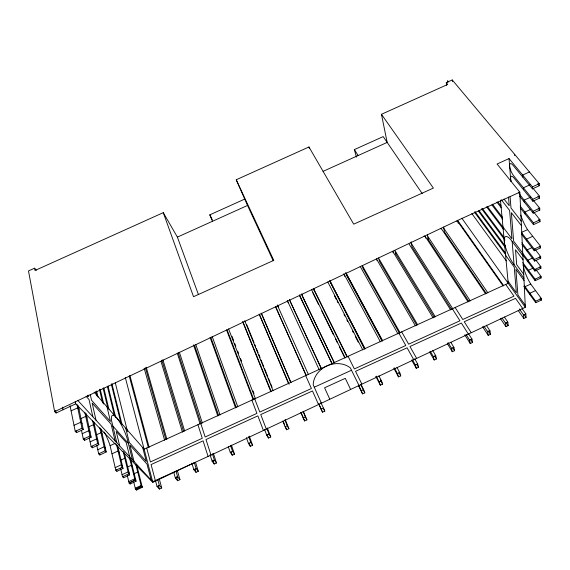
<?xml version="1.0" encoding="UTF-8"?>
<svg xmlns="http://www.w3.org/2000/svg" width="570" height="570" viewBox="0 0 570 570"><rect width="100%" height="100%" fill="white"/><g stroke="black" fill="none" stroke-linecap="round" stroke-linejoin="round"><path stroke-width="0.85" d="M36.273 270.258L34.606 268.185L28.5 270.942L54.642 411.633L459.107 219.735L519.819 192.183L497.097 163.996L509.046 158.581L532.437 186.867L532.494 188.884L539.298 185.72L539.263 183.697L452.245 79.943L446.246 82.65L446.624 85.279M77.834 400.453L152.682 481.743L211.014 455.109L525.319 307.308L519.819 192.183M115.796 470.264L121.951 467.364L123.035 468.419L116.893 471.312L115.796 470.264L110.096 445.662A19.494 5.087 66.7 0 0 104.153 432.06M541.03 276.386L541.072 277.932L535.144 280.704L535.102 279.179L541.03 276.386L535.907 269.596M122.55 476.734L128.606 473.877L129.654 474.896L123.612 477.745L122.55 476.734L120.648 468.683M129.091 483.004L135.054 480.189L136.073 481.187L130.124 483.987L129.091 483.004L127.31 475.594M135.446 489.096L141.317 486.331L142.3 487.293L136.444 490.058L135.446 489.096L133.779 482.305M75.24 401.401L75.746 403.831L152.838 482.32L194.776 462.526M75.233 431.376L81.98 428.22L83.277 429.481L76.544 432.63L75.233 431.376L70.06 405.74M83.313 439.107L89.939 436L91.186 437.226L84.574 440.325L83.313 439.107L81.489 430.336M91.114 446.595L97.634 443.538L98.838 444.721L92.34 447.771L91.114 446.595L89.205 437.653M98.667 453.834L105.072 450.827L106.241 451.974L99.85 454.974L98.667 453.834L96.85 445.562M54.642 411.633L56.067 413.008L75.746 403.831M540.467 246.19L540.503 247.879L534.282 250.779L534.24 249.097L540.467 246.19L527.556 229.639A20.014 6.149 64.8 0 1 520.788 215.104M540.666 256.586L540.702 258.217L534.582 261.074L534.539 259.45L540.666 256.586L535.415 249.774M540.859 266.653L540.887 268.235L534.874 271.049L534.824 269.475L540.859 266.653L536.007 260.283M532.437 186.867L539.263 183.697M539.505 196.158L539.541 198.111L532.85 201.224L532.793 199.279L539.505 196.158L532.857 188.114M539.733 208.192L539.769 210.081L533.192 213.137L533.142 211.256L539.733 208.192L533.378 200.391M539.961 219.82L539.997 221.644L533.527 224.651L533.477 222.841L539.961 219.82L534.04 212.453M127.68 466.951L131.371 465.27L132.404 466.367M524.279 285.335A18.525 5.052 63.9 0 0 525.077 286.667L530.748 284.081L541.436 298.587L541.5 300.062L535.75 302.684L523.873 286.354M122.066 474.675L128.129 471.91L129.198 473.029M314.284 387.215L351.498 370.243M133.373 474.069L137.733 472.081L138.738 473.15M535.565 290.615L529.851 293.222L529.936 294.697M128.742 481.536L134.72 478.814L135.753 479.897L129.789 482.619L130.124 483.987M535.75 302.684L535.672 301.216L541.436 298.587M135.225 488.198L141.111 485.512L142.115 486.566L136.244 489.245L136.444 490.058M507.827 322.114L508.176 325.613L505.911 326.646L505.547 323.154L507.827 322.114L504.322 316.977M525.839 313.892L526.082 317.433L523.816 318.466L523.559 314.932L525.839 313.892L522.063 308.555M435.708 355.637L436.47 358.95L434.19 359.991L433.414 356.685L435.708 355.637L432.687 350.479M453.891 347.337L454.554 350.692L452.274 351.733L451.604 348.377L453.891 347.337L450.777 342.221M471.953 339.093L472.509 342.492L470.236 343.532L469.666 340.133L471.953 339.093L468.74 334.02M489.993 330.849L490.449 334.298L488.176 335.338L487.713 331.897L489.993 330.849L486.217 325.114M417.675 364.002L418.544 367.265L416.264 368.305L415.387 365.049L417.675 364.002L414.718 358.737M381.537 380.967L382.613 384.137L380.325 385.178L379.242 382.014L381.537 380.967L378.872 375.815M399.777 372.637L400.746 375.858L398.466 376.898L397.482 373.685L399.777 372.637L397.019 367.536M321.088 409.16L323.389 408.113L324.8 411.134L322.513 412.174L318.616 403.596M363.639 389.73L364.814 392.858L362.534 393.899L361.337 390.785L363.639 389.73L360.938 384.28M303.105 417.974L305.406 416.919L306.924 419.891L304.629 420.938L300.796 412.509M248.477 443.51L250.793 442.455L252.624 445.291L250.323 446.339L248.477 443.51L246.361 437.653M266.732 435.174L269.04 434.119L270.771 436.998L268.477 438.045L266.732 435.174L264.516 429.367M284.971 426.845L287.28 425.797L288.905 428.718L286.61 429.766L282.656 421.088M230.273 452.423L232.589 451.369L234.527 454.155L232.225 455.202L230.273 452.423L228.306 446.673M157.035 486.466L159.358 485.405L161.73 487.998L159.415 489.053L157.035 486.466L155.496 480.66M175.382 478.095L177.705 477.033L179.963 479.669L177.655 480.724L175.382 478.095L173.743 472.33M193.829 469.666L196.151 468.611L198.303 471.297L195.994 472.345L193.829 469.666L191.848 463.139M212.147 461.301L214.463 460.247L216.507 462.975L214.206 464.03L212.147 461.301L210.059 454.824M530.734 197.142L524.179 200.113L524.3 202.044M71.086 410.842L77.719 407.828L79.023 409.217M530.542 209.475L524.906 212.033L525.02 213.907M80.655 418.701L85.728 416.399L86.989 417.746M74.007 425.313L80.733 422.249L82.044 423.624M88.663 426.88L93.48 424.693L94.698 425.997M527.556 229.639L521.408 232.439L534.24 249.097M82.187 433.713L88.806 430.706L90.067 432.032M96.245 434.889L100.983 432.73L102.158 433.991M532.758 236.308L526.559 239.122L526.659 240.861M90.103 441.843L96.608 438.879L97.833 440.161M531.789 247.736L527.207 249.824L527.307 251.505M97.762 449.709L104.16 446.795L105.35 448.041M110.096 445.662L115.375 443.261M532.344 258.139L527.841 260.198L527.941 261.822M111.977 453.791L118.061 451.02L119.159 452.188M532.893 268.235L528.454 270.258L528.547 271.84M120.32 460.296L124.816 458.251L125.877 459.384M115.183 467.607L121.339 464.799L122.443 465.954M529.43 171.976L522.654 175.047L522.783 177.113M530.093 184.766L523.431 187.787L523.552 189.789M198.445 294.633L177.391 237.12L163.276 212.653L35.048 270.458L34.606 268.185M273.23 260.768L247.53 205.457L236.229 179.764L308.961 146.982L353.706 224.167L433.378 188.079L381.458 114.299L447.714 84.431L446.246 82.65M212.489 221.281L209.817 214.84L244.544 199.172M356.435 157.135L354.376 149.604L383.183 136.601L422.228 193.586M177.391 237.12L247.53 205.457M323.04 171.371L387.165 142.422L381.458 114.299M86.063 396.271L89.034 399.584L92.839 416.748M112.846 426.082L128.335 443.332M87.26 395.487L88.414 396.777L88.044 395.117M94.1 392.132L144.139 449.21L508.212 283.304L500.467 200.177M537.674 183.775L539.298 185.72M448.583 81.866L447.536 80.612L447.764 82.194M532.494 188.884L512.815 165.036A7.674 2.415 66 0 0 509.616 165.998A7.674 2.415 66 0 0 513.599 175.717L532.793 199.279M537.888 196.109L539.541 198.111M532.85 201.224L513.741 177.719A7.545 2.337 65.7 0 0 511.24 181.63M538.094 208.014L539.769 210.081M518.358 192.247L519.954 194.235M519.341 194.085L533.142 211.256M519.47 196.023L533.192 213.137M538.394 219.642L539.997 221.644M520.139 206.019L533.477 222.841M520.232 207.851L533.527 224.651M504.022 199.051L509.224 205.713L508.518 197.078M521.251 221.132L510.984 207.979L510.093 196.75M539.405 246.475L540.503 247.879M501.336 199.785L509.609 210.437L511.938 238.844L502.961 226.924M521.472 225.72L511.361 212.695L513.627 241.089L522.804 253.265M497.838 201.837L501.087 206.055M539.655 256.863L540.702 258.217M496.933 202.179L501.251 207.801M521.799 234.527L534.282 250.779M492.466 204.195L502.619 217.526M521.864 242.806L534.539 259.45M539.818 266.824L540.887 268.235M491.882 204.887L502.655 219.065M521.978 244.494L534.582 261.074M487.464 206.589L503.46 227.829M522.569 253.201L534.824 269.475M540.054 276.578L541.072 277.932M486.58 206.825L503.609 229.475M522.156 254.135L534.874 271.049M522.918 255.766L510.471 239.201A19.316 5.273 64.4 0 0 504.293 241.238A19.316 5.273 64.4 0 0 512.43 262.485L523.958 278.189M523.11 259.884L515.515 249.745L516.684 264.68L523.773 274.305M482.455 208.549L504.279 237.825M522.74 262.592L535.102 279.179M481.579 208.72L504.949 240.134M523.623 265.221L535.144 280.704M479.171 210.8L505.526 246.447M478.316 210.95L505.141 247.294M540.032 298.067L541.5 300.062M474.91 211.491L505.711 253.472M474.589 212.325L505.854 254.997M505.604 255.289L514.247 267.095L516.349 292.781L508.005 281.088M524.065 280.504L515.879 269.318L517.923 294.975L525.219 305.199M471.81 213.522L506.295 260.875M525.077 286.667L535.672 301.216M461.857 218.224L525.319 307.308M505.69 284.451L513.976 296.144L462.79 319.485L455.145 307.487M522.74 308.52L515.536 298.345L464.229 321.744L471.191 332.673M457.56 220.305L503.652 285.634M524.037 314.533L526.082 317.433M456.655 221.181A8.408 6.242 -10.5 0 1 458.002 221.894L503.139 285.955M519.327 308.926L523.559 314.932M518.201 310.472L523.816 318.466M443.752 227.031A8.408 6.242 -10.5 0 0 443.809 228.335L487.892 292.902M486.338 293.522L444.457 231.969L443.809 228.335M506.181 322.677L508.176 325.613M485.676 293.913L441.75 229.268A8.379 6.27 -11.5 0 0 440.389 228.527M502.056 318.01L505.547 323.154M500.446 318.573L505.911 326.646M470.307 300.917L427.45 235.759L428.177 239.357L468.911 301.466M488.098 330.721L490.449 334.298M424.087 235.959A8.358 6.291 -12.7 0 1 425.391 236.7L468.091 301.922M483.951 326.147L487.713 331.897M482.562 326.738L488.176 335.338M354.376 149.604L358.145 155.525M411.17 241.822A8.358 6.291 -12.7 0 0 411.184 243.148L452.822 308.883M452.338 308.762L459.947 320.789L408.64 344.18L401.679 331.854M468.319 334.02L461.372 323.048L409.951 346.503L416.584 358.259M451.575 309.368L411.996 246.703L411.184 243.148M470.678 339.606L472.509 342.492M409.125 244.081L450.606 309.895M466.011 334.334L469.666 340.133M464.778 334.854L470.236 343.532M435.323 316.856L394.903 250.536L395.801 254.056L434.183 317.198M452.78 347.778L454.554 350.692M433.107 317.868L392.844 251.47L393.207 252.881M448.056 342.527L451.604 348.377M447.422 343.703L452.274 351.733M417.696 324.893L378.509 257.975L379.492 261.459L416.72 325.156M434.746 356.008L436.47 358.95M415.459 325.862L376.449 258.908L376.841 260.305M430.407 351.519L433.414 356.685M429.488 351.889L434.19 359.991M400.147 332.837L362.207 265.378L363.275 268.826L399.349 333.072M416.855 364.266L418.544 367.265M398.857 333.137L405.783 345.484L354.362 368.94L348.085 356.271M413.706 359.606L407.087 347.807L355.545 371.319L361.793 383.931M360.14 266.311L397.931 333.849M412.438 359.777L415.387 365.049M411.654 360.041L416.264 368.305M345.89 272.781L382.613 340.824M345.791 272.823L382.499 340.881M381.964 340.995L347.045 276.193L346.125 273.465M398.786 372.217L400.746 375.858M343.831 273.714L380.389 341.843M394.347 367.849L397.482 373.685M393.784 368.163L398.466 376.898M242.97 321.858L271.185 391.476M329.973 280.974L365.057 348.826M329.873 281.024L364.95 348.876M329.709 280.91L364.451 348.975M380.34 379.734L382.613 384.137M327.807 281.965L362.727 349.887M376.214 376.122L379.242 382.014M334.312 295.581L336.336 299.521M337.148 301.103L337.96 302.677M344.031 314.505L344.843 316.079M346.866 320.019L347.671 321.594M352.531 331.056L353.343 332.638M355.367 336.578L358.202 342.093M375.801 376.364L380.325 385.178M209.817 214.84L212.197 219.607M259.414 314.398L289.111 384.287M313.521 288.448L347.387 356.884M313.293 288.648L347.045 356.906M360.589 384.308L364.814 392.858M261.48 313.457L290.971 382.463M358.908 385.284L350.329 367.871A22.123 18.703 -22.9 0 0 326.888 365.933A22.123 18.703 -22.9 0 0 313.201 384.8L321.302 402.905M311.448 289.389L345.156 357.896M358.651 385.32L361.337 390.785M312.78 292.716L318.644 304.644M321.772 311.006L333.5 334.854M335.452 338.829L337.411 342.805M339.364 346.781L344.836 357.917M358.323 385.341L362.534 393.899M350.529 389.21L345.285 378.345L324.587 387.785L329.695 398.972M301.459 293.921L334.426 362.791M334.198 362.762L302.456 296.436A5.458 4.232 -22.2 0 1 302.214 294.227M299.385 294.861L332.196 363.803M331.989 363.767L300.397 297.369A5.486 4.254 -23.3 0 0 299.756 296.45M275.738 306.988L306.218 375.516M236.229 179.764L273.757 260.369L193.529 296.706L163.276 212.653M289.339 299.421L321.459 368.697M321.658 369.453L290.408 301.901A5.486 4.254 -23.3 0 1 290.116 300.825M287.266 300.362L319.171 369.738M277.262 304.907L308.427 374.632M320.903 402.555L324.8 411.134M318.637 403.46L322.513 412.174M275.545 306.66L306.197 375.651M305.684 375.594L311.419 388.519L259.785 412.067L254.697 398.829M318.402 404.265L312.495 390.949L260.739 414.561L266.226 428.861M303.283 411.341L306.924 419.891M261.217 313.165L290.821 382.662M303.083 411.462L305.406 416.919M301.01 412.381L304.629 420.938M259.143 314.106L288.591 383.674M246.717 324.658L254.049 342.755M254.719 344.401L255.716 346.873M256.386 348.519L258.053 352.631M258.723 354.276L260.055 357.568M261.053 360.033L263.725 366.617M264.394 368.263L267.729 376.485M268.392 378.131L270.059 382.242M270.729 383.888L272.061 387.18M285.249 419.705L288.905 428.718M244.701 320.661L273.087 390.742M284.95 420.04L287.28 425.797M283.304 421.565L284.63 424.842M285.285 426.481L286.61 429.766M242.62 321.601L270.857 391.761M313.657 288.983L314.448 290.992M231.954 336.229L233.558 340.376M234.833 343.696L235.788 346.182M237.711 351.163L238.666 353.649M240.583 358.623L241.545 361.116M253.044 390.97L253.999 393.457M267.266 427.913L270.771 436.998M228.584 328.918L255.467 398.822M266.81 428.319L269.04 434.119M227.337 330.536L253.7 399.449M267.209 434.739L268.477 438.045M226.504 329.866L253.237 399.841M251.862 400.119L256.913 413.378L205.15 436.983L200.761 423.41M263.326 430.236L257.861 415.872L205.977 439.534L211.014 455.109M249.275 436.121L252.624 445.291M212.133 336.386L237.818 406.866M248.655 436.606L250.793 442.455M211.014 337.946L236.208 407.415M249.111 443.004L250.323 446.339M210.052 337.333L235.581 407.885M231.413 445.149L234.527 454.155M195.852 344.743L220.041 414.967M230.608 445.626L232.589 451.369M194.57 345.406L218.616 415.53M231.099 451.924L232.225 455.202M344.059 274.398L344.757 276.443M193.479 344.857L217.804 415.986M213.358 453.307L216.507 462.975M179.365 352.232L202.364 423.018M212.361 453.777L214.463 460.247M178.225 352.83L201.096 423.517M212.902 459.997L214.206 464.03M177.277 353.179L200.127 424.037M197.925 424.7L202.272 438.294L150.395 461.957L146.704 448.041M208.086 456.449L203.091 440.852L151.086 464.571L155.325 480.531M308.961 146.982L309.489 148.663M195.56 462.356L198.303 471.297M162.863 359.72L184.68 431.084M194.406 462.904L196.151 468.611M161.866 360.254L183.561 431.504M195.004 469.096L195.994 472.345M161.032 361.522L182.436 432.103M177.37 470.656L179.963 479.669M146.234 367.23L166.875 439.249M176.059 471.276L177.705 477.033M145.386 367.736L165.899 439.555M176.486 476.627L177.655 480.724M144.146 368.177L164.637 440.268M159.279 478.914L161.73 487.998M129.939 375.58L149.155 447.322M157.804 479.605L159.358 485.405M129.226 376.001L148.357 447.635M158.538 485.747L159.415 489.053M125.307 377.54L152.838 482.32M142.678 447.55L146.333 461.501L129.262 442.427L125.692 428.17M151.214 480.139L147.017 464.13L129.931 445.106L134.036 461.486M136.836 465.612L142.3 487.293M115.311 382.876L127.559 431.597M135.852 464.593L141.317 486.331M132.432 459.741L126.996 437.967A19.487 4.653 66.6 0 0 116.437 417.611A19.487 4.653 66.6 0 0 111.542 420.624L116.836 442.812M111.862 383.51L122.094 424.771M130.53 458.829L136.073 481.187M129.725 456.805L126.184 442.505L116.216 431.44L119.7 445.918M111.506 384.893L121.075 423.617M129.504 457.717L135.054 480.189M108.015 386.004L115.731 417.696M124.232 452.63L129.654 474.896M107.402 386.503L114.477 415.651M123.177 451.483L128.606 473.877M103.776 387.771L108.92 409.324M117.527 445.377L123.035 468.419M103.12 388.241L107.844 408.099M116.522 444.536L121.951 467.364M107.01 406.859L110.466 421.422L91.556 400.29L90.267 394.518M115.097 440.924L111.114 424.166L92.183 403.09L96.016 420.204M123.298 476.442L123.612 477.745M100.242 389.281L103.704 404.016M99.437 389.239L102.657 402.983M116.494 469.609L116.893 471.312M96.608 391.02L98.004 397.062M95.881 391.462L96.879 395.78M101.04 429.039L106.241 451.974M99.871 427.799L105.072 450.827M93.779 421.864L98.838 444.721M92.568 420.553L97.634 443.538M99.493 453.364L99.85 454.974M86.084 413.578L91.186 437.226M84.83 412.224L89.939 436M92.005 446.217L92.34 447.771M78.318 405.854L83.277 429.481M77.014 404.436L81.98 428.22M84.104 438.052L84.574 440.325M425.391 236.7L425.69 238.132M76.202 430.927L76.544 432.63M62.6 407.172L63.099 409.73M55.589 410.428L56.067 413.008M458.002 221.894L458.23 223.362M452.245 79.943L452.473 81.624M512.145 241.431L514.055 264.701M509.046 158.581L510.784 181.146M514.589 154.278L514.682 155.66M278.409 307.351A5.458 4.232 -24.5 0 1 278.132 306.275M287.722 301.922A5.458 4.232 -24.5 0 1 288.349 302.834M395.801 254.056A8.286 6.306 -13.8 0 1 395.801 252.731M330.7 283.611A8.315 6.434 -19.4 0 1 330.792 282.236M363.275 268.826A8.258 6.348 -16.5 0 1 363.318 267.48M428.177 239.357A8.415 6.32 -11.4 0 1 428.155 238.046M427.557 235.716A8.379 6.27 -11.5 0 1 427.521 234.37M530.748 284.081A18.525 5.194 63.8 0 1 523.139 264.665"/></g></svg>
